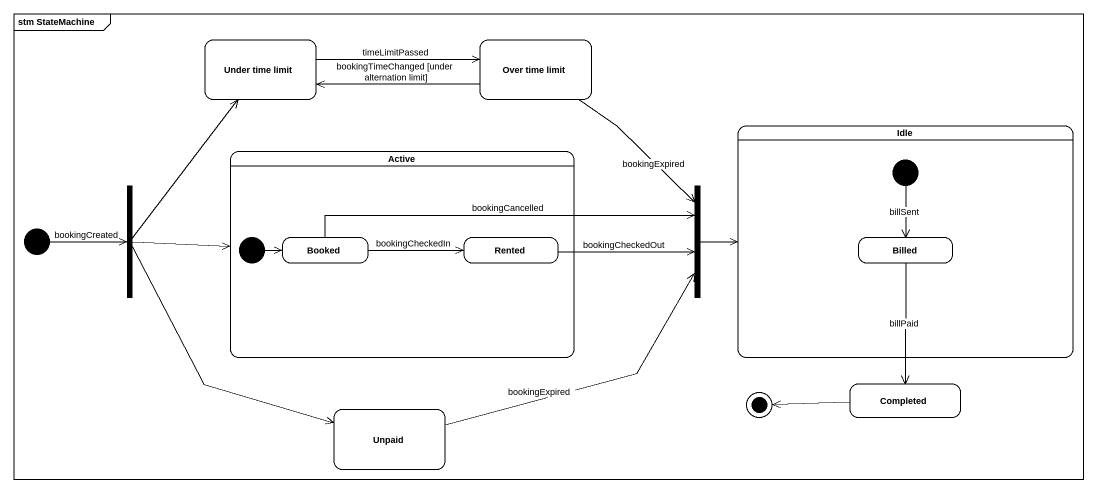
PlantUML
@startuml
mainframe stm StateMachine
hide empty description
state "Under time limit" as Under_time_limit
state "Over time limit" as Over_time_limit
state Idle {
  state Billed
  [*] --> Billed : billSent
}
state fork1 <<fork>>
state Active {
  state Booked
  state Rented
  [*] -right-> Booked
}
state fork2 <<join>>
state Unpaid
state Completed
[*] -right-> fork1 : bookingCreated
Under_time_limit -right-> Over_time_limit : timeLimitPassed
Over_time_limit -left-> Under_time_limit : bookingTimeChanged [under alternation limit]
Over_time_limit --> fork2 : bookingExpired
fork1 -up-> Under_time_limit
fork1 -right-> Active
fork1 --> Unpaid
fork2 -right-> Idle
Booked -right-> fork2 : bookingCancelled
Booked -right-> Rented : bookingCheckedIn
Rented -right-> fork2 : bookingCheckedOut
Billed --> Completed : billPaid
Unpaid -up-> fork2 : bookingExpired
Completed -left-> [*]
@enduml
